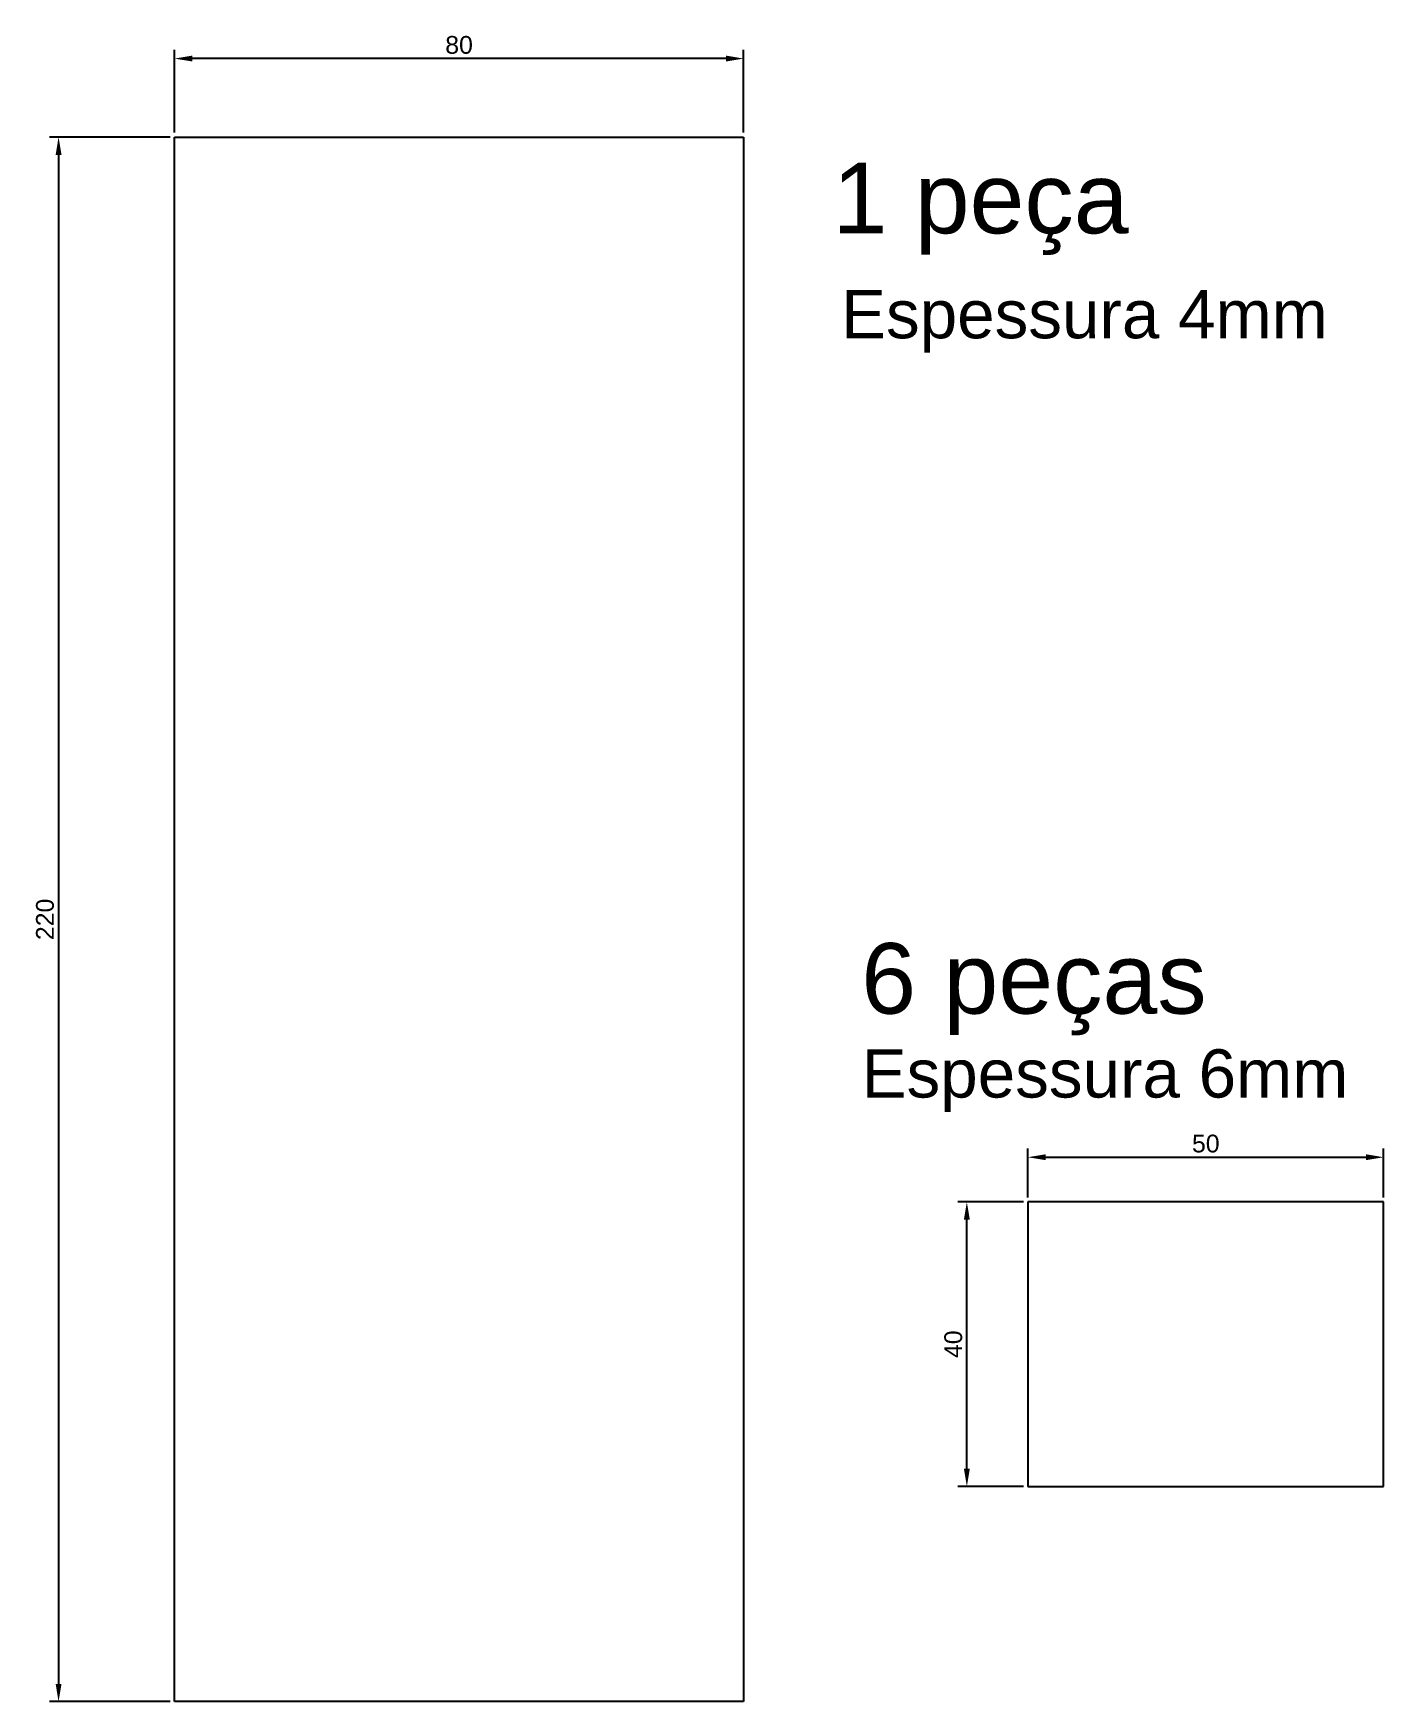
# Model space of a CAD drawing. Header units: millimetres. Extents: x 10 to 200, y 20 to 254.
import ezdxf

# ---------------------------------------------------------------- set-up
doc = ezdxf.new("R2010")
doc.units = ezdxf.units.MM
doc.styles.get("Standard").update_dxf_attribs({"font": 'arial.ttf'})
doc.dimstyles.new('ISO-25', dxfattribs={"dimtxt": 2.5, "dimasz": 2.5, "dimexe": 1.25, "dimexo": 0.625, "dimtad": 1, "dimtxsty": 'Standard', "dimcen": 2.5, "dimadec": 0, "dimazin": 0, "dimtfac": 1, "dimtmove": 0, "dimatfit": 3, "dimfxl": 1, "dimarcsym": 0})

# ---------------------------------------------------------------- blocks, each defined once
blk = doc.blocks.new('*D1')
at = {"color": 0, "lineweight": -2}
for p, q in [((29.22, 239.87), (12.3, 239.87)), ((13.55, 237.37), (13.55, 22.37)), ((29.22, 19.87), (12.3, 19.87))]:
    blk.add_line(p, q, dxfattribs=at)
at = {"color": 0}
for points in [[(13.97, 237.37), (13.14, 237.37), (13.55, 239.87)], [(13.14, 22.37), (13.97, 22.37), (13.55, 19.87)]]:
    blk.add_solid(points, dxfattribs=at)
at = {"layer": 'Defpoints', "color": 0}
for p in [(29.85, 239.87), (13.55, 19.87), (29.85, 19.87)]:
    blk.add_point(p, dxfattribs=at)
at = {"color": 0, "insert": (11.65, 129.87), "char_height": 2.5, "attachment_point": 5, "rotation": 90}
blk.add_mtext('220', dxfattribs=at)
blk = doc.blocks.new('*D2')
at = {"color": 0, "lineweight": -2}
for p, q in [((29.85, 240.5), (29.85, 252.16)), ((109.85, 240.5), (109.85, 252.16)), ((107.35, 250.91), (32.35, 250.91))]:
    blk.add_line(p, q, dxfattribs=at)
at = {"color": 0}
for points in [[(32.35, 251.33), (32.35, 250.5), (29.85, 250.91)], [(107.35, 250.5), (107.35, 251.33), (109.85, 250.91)]]:
    blk.add_solid(points, dxfattribs=at)
at = {"layer": 'Defpoints', "color": 0}
for p in [(29.85, 250.91), (29.85, 239.87), (109.85, 239.87)]:
    blk.add_point(p, dxfattribs=at)
at = {"color": 0, "insert": (69.85, 252.82), "char_height": 2.5, "attachment_point": 5}
blk.add_mtext('80', dxfattribs=at)
blk = doc.blocks.new('*D3')
at = {"color": 0, "lineweight": -2}
for p, q in [((149.82, 90.75), (149.82, 97.67)), ((152.32, 96.42), (197.32, 96.42)), ((199.82, 90.75), (199.82, 97.67))]:
    blk.add_line(p, q, dxfattribs=at)
at = {"color": 0}
for points in [[(152.32, 96.84), (152.32, 96.01), (149.82, 96.42)], [(197.32, 96.01), (197.32, 96.84), (199.82, 96.42)]]:
    blk.add_solid(points, dxfattribs=at)
at = {"layer": 'Defpoints', "color": 0}
for p in [(199.82, 96.42), (149.82, 90.13), (199.82, 90.13)]:
    blk.add_point(p, dxfattribs=at)
at = {"color": 0, "insert": (174.82, 98.33), "char_height": 2.5, "attachment_point": 5}
blk.add_mtext('50', dxfattribs=at)
blk = doc.blocks.new('*D4')
at = {"color": 0, "lineweight": -2}
for p, q in [((149.19, 90.13), (139.98, 90.13)), ((141.23, 52.63), (141.23, 87.63)), ((149.19, 50.13), (139.98, 50.13))]:
    blk.add_line(p, q, dxfattribs=at)
at = {"color": 0}
for points in [[(141.65, 87.63), (140.81, 87.63), (141.23, 90.13)], [(140.81, 52.63), (141.65, 52.63), (141.23, 50.13)]]:
    blk.add_solid(points, dxfattribs=at)
at = {"layer": 'Defpoints', "color": 0}
for p in [(141.23, 90.13), (149.82, 90.13), (149.82, 50.13)]:
    blk.add_point(p, dxfattribs=at)
at = {"color": 0, "insert": (139.33, 70.13), "char_height": 2.5, "attachment_point": 5, "rotation": 90}
blk.add_mtext('40', dxfattribs=at)

msp = doc.modelspace()

# ---------------------------------------------------------------- linework, layer by layer
for p, q in [((29.847, 19.872), (29.847, 239.872)), ((29.847, 239.872), (109.847, 239.872)), ((109.847, 239.872), (109.847, 19.872)), ((199.816, 90.129), (149.816, 90.129)), ((149.816, 90.129), (149.816, 50.129)), ((199.816, 50.129), (199.816, 90.129)), ((149.816, 50.129), (199.816, 50.129)), ((109.847, 19.872), (29.847, 19.872))]:
    msp.add_line(p, q)

# ---------------------------------------------------------------- texts
for s, height, p in [('1 peça', 9.9231, (122.347, 226.337)), ('Espessura 4mm', 6.77963, (123.551, 211.58)), ('6 peças', 9.9231, (126.385, 116.614)), ('Espessura 6mm', 6.77963, (126.441, 104.815))]:
    msp.add_text(s, height=height).set_placement(p)

# ---------------------------------------------------------------- dimensions: what is measured, and where the dimension line sits
at = {"color": 4}
for p1, p2, distance, picture, middle in [((109.847, 239.872), (29.847, 239.872), -11.042, '*D2', (69.847, 252.815)), ((29.847, 239.872), (29.847, 19.872), -16.294, '*D1', (11.652, 129.872))]:
    dim = msp.add_aligned_dim(p1=p1, p2=p2, distance=distance, dimstyle='ISO-25', dxfattribs=at)
    dim.commit()
    dim.dimension.update_dxf_attribs({"geometry": picture, "text_midpoint": middle})
dim = msp.add_linear_dim(base=(199.816, 96.424), p1=(149.816, 90.129), p2=(199.816, 90.129), dimstyle='ISO-25', dxfattribs=at)
dim.commit()
dim.dimension.update_dxf_attribs({"geometry": '*D3', "text_midpoint": (174.816, 98.326)})
dim = msp.add_linear_dim(base=(141.23, 90.129), p1=(149.816, 50.129), p2=(149.816, 90.129), angle=90, dimstyle='ISO-25', dxfattribs=at)
dim.commit()
dim.dimension.update_dxf_attribs({"geometry": '*D4', "text_midpoint": (139.329, 70.129)})

doc.saveas('drawing.dxf')
